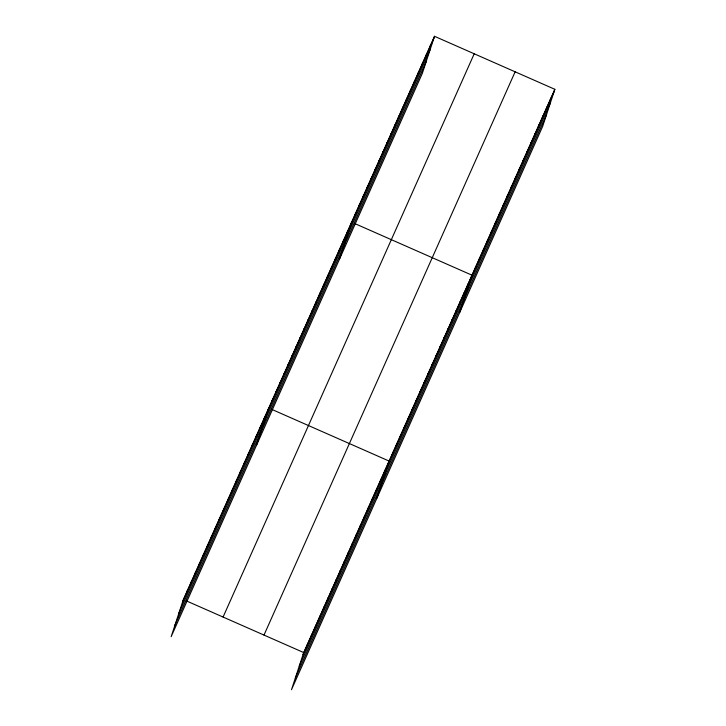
<?xml version="1.0" encoding="UTF-8"?>
<svg xmlns="http://www.w3.org/2000/svg" width="726" height="726" viewBox="0 0 726 726"><rect width="100%" height="100%" fill="white"/><g stroke="black" fill="none" stroke-linecap="round" stroke-linejoin="round"><path stroke-width="1.09" d="M186.754 592.507L187.426 590.438M190.82 583.386L191.501 581.326M194.886 574.275L195.566 572.206M198.951 565.155L199.632 563.086M203.017 556.034L203.697 553.965M207.082 546.914L207.763 544.845M211.148 537.794L211.829 535.724M215.214 528.673L215.894 526.604M219.279 519.553L219.96 517.484M223.345 510.432L224.025 508.363M227.41 501.312L228.091 499.243M231.476 492.192L232.157 490.132M235.542 483.08L236.222 481.011M239.607 473.96L240.288 471.891M243.673 464.84L244.353 462.771M247.738 455.719L248.419 453.65M251.804 446.599L252.485 444.53M255.879 437.479L256.55 435.409M259.944 428.358L260.625 426.289M264.01 419.238L264.691 417.169M256.541 445.183L268.756 408.048M272.023 401.269L272.704 399.2M275.962 392.421L276.642 390.352M279.909 383.564L280.59 381.495M283.857 374.716L284.538 372.647M287.805 365.868L288.485 363.799M291.752 357.01L292.433 354.941M295.7 348.162L296.38 346.093M299.647 339.314L300.328 337.245M303.595 330.457L304.276 328.388M307.534 321.609L308.214 319.54M311.481 312.761L312.162 310.692M315.429 303.904L316.109 301.834M319.376 295.055L320.057 292.986M323.324 286.207L324.005 284.138M327.272 277.35L327.952 275.281M331.219 268.502L331.9 266.433M335.167 259.654L335.848 257.585M339.115 250.797L339.786 248.728M343.053 241.949L343.734 239.879M347.001 233.1L347.681 231.031M339.423 259.309L351.629 222.174M354.896 215.395L355.577 213.326M358.844 206.538L359.524 204.478M362.791 197.69L363.472 195.621M366.739 188.842L367.42 186.773M370.687 179.984L371.367 177.924M374.625 171.136L375.306 169.067M378.573 162.288L379.253 160.219M382.52 153.431L383.201 151.362M386.468 144.583L387.149 142.514M390.416 135.735L391.096 133.666M394.363 126.878L395.044 124.808M398.311 118.029L398.991 115.96M402.258 109.181L402.939 107.112M406.197 100.324L406.878 98.255M410.145 91.476L410.825 89.407M414.092 82.628L414.773 80.559M418.04 73.771L418.72 71.702M421.988 64.923L422.668 62.853M425.935 56.074L426.616 54.005M429.883 47.217L430.563 45.148M434.511 36.3L422.296 73.435L171.154 636.693L183.36 599.558L434.511 36.3L554.846 89.307L542.64 126.442L291.489 689.7L303.704 652.565L554.846 89.307M307.089 645.514L307.77 643.445M311.155 636.393L311.835 634.324M315.22 627.273L315.901 625.204M319.286 618.153L319.966 616.093M323.351 609.041L324.032 606.972M327.417 599.921L328.098 597.852M331.483 590.801L332.163 588.732M335.548 581.68L336.229 579.611M339.614 572.56L340.294 570.491M343.679 563.44L344.36 561.37M347.745 554.319L348.426 552.25M351.811 545.199L352.491 543.13M355.885 536.078L356.566 534.009M359.951 526.958L360.631 524.898M364.016 517.847L364.697 515.778M368.082 508.726L368.763 506.657M372.148 499.606L372.828 497.537M376.213 490.486L376.894 488.417M380.279 481.365L380.959 479.296M384.344 472.245L385.025 470.176M376.885 498.19L389.091 461.055L271.733 409.364M392.358 454.276L393.038 452.207M396.305 445.419L396.986 443.359M400.253 436.571L400.933 434.502M404.2 427.723L404.872 425.654M408.139 418.866L408.82 416.806M412.087 410.018L412.767 407.948M416.034 401.169L416.715 399.1M419.982 392.312L420.663 390.243M423.93 383.464L424.61 381.395M427.877 374.616L428.558 372.547M431.825 365.759L432.505 363.69M435.772 356.911L436.453 354.842M439.711 348.063L440.392 345.993M443.659 339.205L444.339 337.136M447.606 330.357L448.287 328.288M451.554 321.509L452.234 319.44M455.501 312.652L456.182 310.583M459.449 303.804L460.13 301.735M463.397 294.956L464.077 292.887M467.344 286.098L468.025 284.029M459.758 312.316L471.964 275.181L354.606 223.49M475.231 268.402L475.911 266.333M479.178 259.545L479.859 257.476M483.126 250.697L483.806 248.628M487.073 241.849L487.754 239.78M491.021 232.992L491.702 230.922M494.969 224.143L495.649 222.074M498.916 215.295L499.597 213.226M502.864 206.438L503.535 204.369M506.802 197.59L507.483 195.521M510.75 188.742L511.431 186.673M514.698 179.885L515.378 177.816M518.645 171.037L519.326 168.967M522.593 162.179L523.274 160.119M526.541 153.331L527.221 151.262M530.488 144.483L531.169 142.414M534.436 135.626L535.116 133.566M538.374 126.778L539.055 124.709M542.322 117.93L543.003 115.861M546.27 109.072L546.95 107.003M550.217 100.224L550.898 98.155M182.68 601.627L433.83 38.369M178.877 613.198L430.019 49.94M174.957 625.122L426.098 61.864M223.073 617.055L474.214 53.788M263.992 635.078L515.133 71.81M303.023 654.634L554.165 91.376M299.221 666.205L550.362 102.947M295.3 678.129L546.442 114.871M186.346 600.874L303.704 652.565"/></g></svg>
